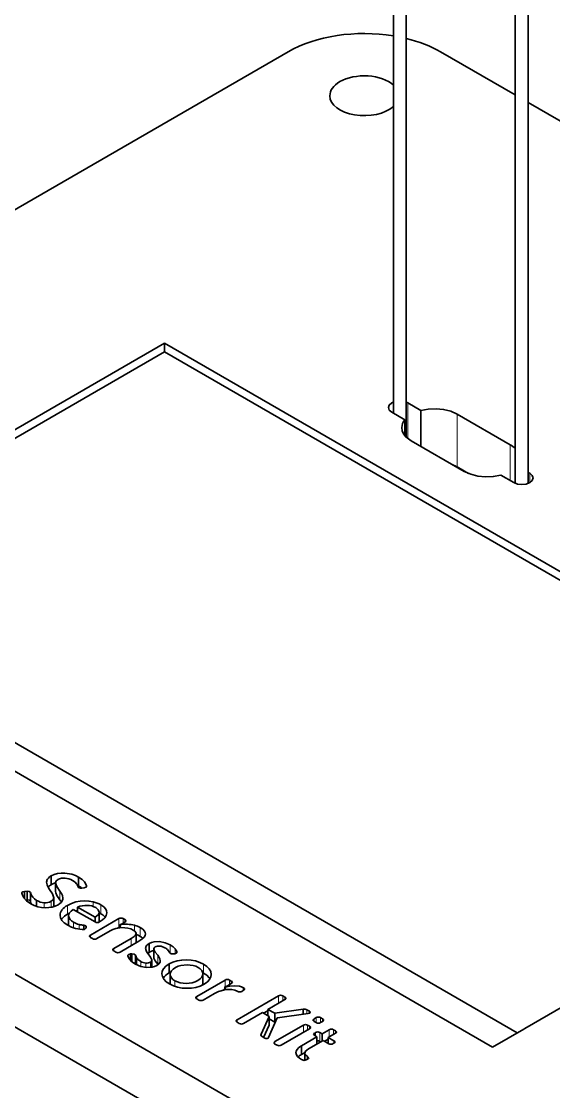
# Model space of a CAD drawing. Extents: x 384 to 891, y 188 to 696.
# Drawn here: x 742.02 to 766.72, y 621.42 to 671.08 of the extents above; entities that cross this region are included whole.
import ezdxf

# ---------------------------------------------------------------- set-up
doc = ezdxf.new("R2010")
doc.units = 0

msp = doc.modelspace()

# ---------------------------------------------------------------- linework, layer by layer
at = {"color": 7, "lineweight": 35}
for p, q in [((759.284, 652.901), (759.284, 695.809)), ((759.884, 651.792), (759.884, 695.697)), ((764.941, 692.543), (764.941, 649.642)), ((765.541, 692.543), (765.541, 649.642)), ((754.399, 669.671), (714.533, 646.654)), ((748.666, 656.15), (729.492, 645.08)), ((784.561, 635.425), (748.666, 656.15)), ((748.666, 655.741), (729.492, 644.671)), ((784.208, 635.221), (748.666, 655.741)), ((765.033, 624.152), (729.492, 644.671)), ((727.991, 644.214), (763.887, 623.489)), ((714.533, 642.571), (761.032, 615.725)), ((714.533, 640.122), (761.032, 613.275)), ((765.388, 624.355), (784.561, 635.425))]:
    msp.add_line(p, q, dxfattribs=at)
at = {"color": 7, "lineweight": 35, "ltscale": 0.100182}
msp.add_line((764.941, 667.667), (761.47, 669.671), dxfattribs=at)
at = {"color": 7, "lineweight": 35, "ltscale": 0.228459}
msp.add_line((773.455, 662.751), (765.541, 667.32), dxfattribs=at)
at = {"color": 7, "lineweight": 35, "ltscale": 0.010207}
for p, q in [((748.666, 656.15), (748.666, 655.741)), ((743.406, 631.431), (743.406, 631.022)), ((744.678, 631.374), (744.678, 630.965)), ((742.286, 630.726), (742.286, 630.317)), ((742.438, 630.658), (742.438, 630.25)), ((743.52, 630.41), (743.52, 630.002)), ((745.631, 629.746), (745.631, 629.338)), ((744.213, 629.578), (744.213, 629.169)), ((747.342, 628.757), (747.342, 628.348)), ((747.312, 627.748), (747.312, 627.339)), ((748.874, 627.347), (748.874, 626.939)), ((748.93, 626.858), (748.93, 626.449)), ((750.443, 626.889), (750.443, 626.481))]:
    msp.add_line(p, q, dxfattribs=at)
at = {"color": 7, "lineweight": 35, "ltscale": 0.017328}
for p, q in [((760.558, 653.03), (759.958, 653.376)), ((759.21, 652.944), (759.81, 652.597))]:
    msp.add_line(p, q, dxfattribs=at)
at = {"color": 7, "lineweight": 13, "ltscale": 0.041248}
msp.add_line((759.958, 653.376), (759.958, 651.726), dxfattribs=at)
at = {"color": 7, "lineweight": 35, "ltscale": 0.041631}
msp.add_line((760.558, 653.03), (760.558, 651.364), dxfattribs=at)
at = {"color": 7, "lineweight": 35, "ltscale": 0.01812}
msp.add_line((759.81, 652.597), (759.81, 651.873), dxfattribs=at)
at = {"color": 7, "lineweight": 35, "ltscale": 0.071084}
msp.add_line((764.711, 651.433), (762.249, 652.855), dxfattribs=at)
at = {"color": 7, "lineweight": 13, "ltscale": 0.061238}
msp.add_line((762.249, 652.855), (762.249, 650.405), dxfattribs=at)
at = {"color": 7, "lineweight": 35, "ltscale": 0.071082}
msp.add_line((760.113, 651.621), (762.575, 650.2), dxfattribs=at)
at = {"color": 7, "lineweight": 13, "ltscale": 0.041631}
msp.add_line((764.711, 651.433), (764.711, 649.768), dxfattribs=at)
at = {"color": 7, "lineweight": 35, "ltscale": 0.014938}
msp.add_line((762.766, 650.106), (762.249, 650.405), dxfattribs=at)
at = {"color": 7, "lineweight": 35, "ltscale": 0.017335}
msp.add_line((764.266, 650.025), (764.867, 649.678), dxfattribs=at)
at = {"color": 7, "lineweight": 35, "ltscale": 0.002139}
msp.add_line((765.615, 650.11), (765.541, 650.153), dxfattribs=at)
at = {"color": 7, "lineweight": 13, "ltscale": 0.010802}
msp.add_line((765.615, 650.11), (765.615, 649.678), dxfattribs=at)
at = {"color": 7, "lineweight": 13, "ltscale": 0.004721}
msp.add_line((743.208, 631.23), (743.208, 631.041), dxfattribs=at)
at = {"color": 7, "lineweight": 35, "ltscale": 0.000152657}
msp.add_line((742.038, 630.627), (742.037, 630.633), dxfattribs=at)
at = {"color": 7, "lineweight": 35, "ltscale": 0.003078}
msp.add_line((742.163, 630.713), (742.286, 630.726), dxfattribs=at)
at = {"color": 7, "lineweight": 35, "ltscale": 0.00847}
msp.add_line((742.163, 630.713), (742.163, 630.375), dxfattribs=at)
at = {"color": 7, "lineweight": 35, "ltscale": 0.010205}
for p, q in [((743.609, 631.118), (743.609, 630.71)), ((747.947, 628.29), (747.947, 627.882)), ((748.166, 628.045), (748.166, 627.637)), ((753.52, 624.907), (753.52, 624.498)), ((753.775, 625.054), (753.775, 624.645)), ((755.017, 623.552), (755.017, 623.143))]:
    msp.add_line(p, q, dxfattribs=at)
at = {"color": 7, "lineweight": 13, "ltscale": 0.010207}
for p, q in [((743.609, 631.116), (743.609, 630.708)), ((743.808, 630.73), (743.808, 630.322)), ((743.52, 630.408), (743.52, 629.999)), ((744.16, 630.065), (744.16, 629.657)), ((745.711, 630.086), (745.711, 629.678)), ((747.533, 629.034), (747.533, 628.625)), ((748.168, 628.03), (748.168, 627.621)), ((748.346, 627.749), (748.346, 627.34)), ((750.479, 627.333), (750.479, 626.925)), ((755.87, 624.162), (755.87, 623.754))]:
    msp.add_line(p, q, dxfattribs=at)
at = {"color": 7, "lineweight": 35, "ltscale": 0.00149}
msp.add_line((744.626, 630.994), (744.678, 630.965), dxfattribs=at)
at = {"color": 7, "lineweight": 35, "ltscale": 0.002956}
msp.add_line((744.941, 630.879), (744.824, 630.86), dxfattribs=at)
at = {"color": 7, "lineweight": 35, "ltscale": 0.000492698}
msp.add_line((745.046, 630.974), (745.049, 630.955), dxfattribs=at)
at = {"color": 7, "lineweight": 35, "ltscale": 0.000924683}
msp.add_line((745.046, 630.974), (745.046, 630.938), dxfattribs=at)
at = {"color": 7, "lineweight": 35, "ltscale": 0.001651}
msp.add_line((742.22, 630.311), (742.286, 630.317), dxfattribs=at)
at = {"color": 7, "lineweight": 35, "ltscale": 0.006975}
msp.add_line((742.729, 630.294), (742.729, 630.015), dxfattribs=at)
at = {"color": 7, "lineweight": 13, "ltscale": 0.005797}
msp.add_line((743.082, 630.185), (743.082, 629.953), dxfattribs=at)
at = {"color": 7, "lineweight": 13, "ltscale": 0.00696}
msp.add_line((743.402, 630.254), (743.402, 629.975), dxfattribs=at)
at = {"color": 7, "lineweight": 13, "ltscale": 0.005301}
msp.add_line((745.353, 630.227), (745.353, 630.015), dxfattribs=at)
at = {"color": 7, "lineweight": 35, "ltscale": 0.002484}
msp.add_line((744.16, 629.657), (744.248, 629.704), dxfattribs=at)
at = {"color": 7, "lineweight": 35, "ltscale": 0.029213}
msp.add_line((745.438, 629.293), (744.426, 629.877), dxfattribs=at)
at = {"color": 7, "lineweight": 35, "ltscale": 0.00228}
msp.add_line((744.541, 629.811), (744.63, 629.831), dxfattribs=at)
at = {"color": 7, "lineweight": 35, "ltscale": 0.023418}
msp.add_line((744.63, 629.981), (745.441, 629.512), dxfattribs=at)
at = {"color": 7, "lineweight": 35, "ltscale": 0.005528}
msp.add_line((744.63, 629.981), (744.63, 629.759), dxfattribs=at)
at = {"color": 7, "lineweight": 35, "ltscale": 0.000137363}
msp.add_line((745.631, 629.746), (745.631, 629.752), dxfattribs=at)
at = {"color": 7, "lineweight": 35, "ltscale": 0.002238}
msp.add_line((745.631, 629.72), (745.711, 629.678), dxfattribs=at)
at = {"color": 7, "lineweight": 35, "ltscale": 0.001155}
msp.add_line((743.88, 629.405), (743.906, 629.443), dxfattribs=at)
at = {"color": 7, "lineweight": 13, "ltscale": 0.006325}
msp.add_line((744.438, 629.279), (744.438, 629.026), dxfattribs=at)
at = {"color": 7, "lineweight": 13, "ltscale": 0.005365}
msp.add_line((744.697, 629.176), (744.697, 628.962), dxfattribs=at)
at = {"color": 7, "lineweight": 35, "ltscale": 0.004927}
msp.add_line((744.92, 629.139), (744.92, 628.942), dxfattribs=at)
at = {"color": 7, "lineweight": 35, "ltscale": 0.038017}
for p, q in [((745.228, 628.688), (746.545, 629.448)), ((755.397, 624.338), (754.08, 623.578))]:
    msp.add_line(p, q, dxfattribs=at)
at = {"color": 7, "lineweight": 35, "ltscale": 0.005527}
msp.add_line((745.441, 629.512), (745.441, 629.291), dxfattribs=at)
at = {"color": 7, "lineweight": 13, "ltscale": 0.010205}
msp.add_line((746.545, 629.448), (746.545, 629.04), dxfattribs=at)
at = {"color": 7, "lineweight": 35, "ltscale": 0.000830309}
msp.add_line((746.626, 629.177), (746.596, 629.163), dxfattribs=at)
at = {"color": 7, "lineweight": 35, "ltscale": 0.000175635}
for p, q in [((746.596, 629.163), (746.602, 629.16)), ((753.903, 624.848), (753.897, 624.844))]:
    msp.add_line(p, q, dxfattribs=at)
at = {"color": 7, "lineweight": 35, "ltscale": 0.0035}
msp.add_line((746.596, 629.163), (746.596, 629.023), dxfattribs=at)
at = {"color": 7, "lineweight": 35, "ltscale": 0.003398}
msp.add_line((746.602, 629.16), (746.602, 629.024), dxfattribs=at)
at = {"color": 7, "lineweight": 35, "ltscale": 0.003889}
msp.add_line((746.827, 629.286), (746.692, 629.208), dxfattribs=at)
at = {"color": 7, "lineweight": 35, "ltscale": 0.002419}
for p, q in [((746.743, 629.448), (746.827, 629.4)), ((751.679, 626.599), (751.763, 626.55)), ((752.332, 626.122), (752.248, 626.073))]:
    msp.add_line(p, q, dxfattribs=at)
at = {"color": 7, "lineweight": 13, "ltscale": 0.005267}
for p, q in [((746.743, 629.448), (746.743, 629.238)), ((751.679, 626.599), (751.679, 626.388))]:
    msp.add_line(p, q, dxfattribs=at)
at = {"color": 7, "lineweight": 13, "ltscale": 0.002849}
for p, q in [((746.827, 629.4), (746.827, 629.286)), ((751.763, 626.55), (751.763, 626.436)), ((754.247, 625.807), (754.247, 625.693)), ((755.604, 624.796), (755.604, 624.682)), ((755.397, 624.452), (755.397, 624.338)), ((756.595, 624.241), (756.595, 624.127)), ((755.634, 624.139), (755.634, 624.025))]:
    msp.add_line(p, q, dxfattribs=at)
at = {"color": 7, "lineweight": 13, "ltscale": 0.006763}
msp.add_line((747.274, 629.14), (747.274, 628.87), dxfattribs=at)
at = {"color": 7, "lineweight": 35, "ltscale": 0.001127}
msp.add_line((745.022, 629.042), (745.004, 629.001), dxfattribs=at)
at = {"color": 7, "lineweight": 13, "ltscale": 0.002855}
for p, q in [((745.228, 628.688), (745.228, 628.574)), ((746.309, 628.064), (746.309, 627.95)), ((750.165, 625.838), (750.165, 625.724)), ((752.038, 624.756), (752.038, 624.642)), ((756.002, 624.794), (756.002, 624.68)), ((753.79, 623.745), (753.79, 623.631)), ((756.525, 623.783), (756.525, 623.669))]:
    msp.add_line(p, q, dxfattribs=at)
at = {"color": 7, "lineweight": 35, "ltscale": 0.018059}
msp.add_line((746.144, 628.882), (745.519, 628.521), dxfattribs=at)
at = {"color": 7, "lineweight": 35, "ltscale": 0.001656}
msp.add_line((746.488, 629.007), (746.545, 629.04), dxfattribs=at)
at = {"color": 7, "lineweight": 35, "ltscale": 0.00268}
for p, q in [((745.321, 628.52), (745.228, 628.574)), ((746.402, 627.896), (746.309, 627.95)), ((750.257, 625.67), (750.165, 625.724)), ((755.304, 624.506), (755.397, 624.452)), ((753.883, 623.578), (753.79, 623.631))]:
    msp.add_line(p, q, dxfattribs=at)
at = {"color": 7, "lineweight": 35, "ltscale": 0.023242}
msp.add_line((746.309, 628.064), (747.114, 628.529), dxfattribs=at)
at = {"color": 7, "lineweight": 35, "ltscale": 0.025141}
for p, q in [((747.47, 628.399), (746.599, 627.897)), ((753.203, 625.09), (752.332, 624.587))]:
    msp.add_line(p, q, dxfattribs=at)
at = {"color": 7, "lineweight": 13, "ltscale": 0.008383}
for p, q in [((747.114, 628.529), (747.114, 628.194)), ((755.107, 624.506), (755.107, 624.17))]:
    msp.add_line(p, q, dxfattribs=at)
at = {"color": 7, "lineweight": 35, "ltscale": 0.000619834}
msp.add_line((747.339, 628.324), (747.342, 628.348), dxfattribs=at)
at = {"color": 7, "lineweight": 13, "ltscale": 0.009834}
msp.add_line((748.931, 628.226), (748.931, 627.833), dxfattribs=at)
at = {"color": 7, "lineweight": 35, "ltscale": 0.001804}
msp.add_line((747.081, 627.808), (747.153, 627.815), dxfattribs=at)
at = {"color": 7, "lineweight": 35, "ltscale": 0.00742}
msp.add_line((747.081, 627.808), (747.081, 627.511), dxfattribs=at)
at = {"color": 7, "lineweight": 35, "ltscale": 0.009373}
msp.add_line((747.153, 627.815), (747.153, 627.44), dxfattribs=at)
at = {"color": 7, "lineweight": 13, "ltscale": 0.003336}
msp.add_line((747.795, 628.136), (747.795, 628.002), dxfattribs=at)
at = {"color": 7, "lineweight": 35, "ltscale": 0.000392338}
msp.add_line((748.166, 628.045), (748.168, 628.03), dxfattribs=at)
at = {"color": 7, "lineweight": 35, "ltscale": 0.001816}
msp.add_line((749.135, 627.822), (749.063, 627.812), dxfattribs=at)
at = {"color": 7, "lineweight": 13, "ltscale": 0.00565}
msp.add_line((749.151, 628.051), (749.151, 627.825), dxfattribs=at)
at = {"color": 7, "lineweight": 35, "ltscale": 0.001353}
msp.add_line((749.234, 627.917), (749.234, 627.863), dxfattribs=at)
at = {"color": 7, "lineweight": 35, "ltscale": 0.000339737}
msp.add_line((747.312, 627.339), (747.317, 627.327), dxfattribs=at)
at = {"color": 7, "lineweight": 13, "ltscale": 0.008141}
msp.add_line((747.378, 627.62), (747.378, 627.294), dxfattribs=at)
at = {"color": 7, "lineweight": 13, "ltscale": 0.006015}
msp.add_line((747.56, 627.463), (747.56, 627.222), dxfattribs=at)
at = {"color": 7, "lineweight": 13, "ltscale": 0.005232}
msp.add_line((747.798, 627.386), (747.798, 627.176), dxfattribs=at)
at = {"color": 7, "lineweight": 13, "ltscale": 0.006224}
msp.add_line((748.018, 627.43), (748.018, 627.181), dxfattribs=at)
at = {"color": 7, "lineweight": 35, "ltscale": 0.000437441}
msp.add_line((748.082, 627.515), (748.08, 627.533), dxfattribs=at)
at = {"color": 7, "lineweight": 35, "ltscale": 0.008096}
msp.add_line((748.082, 627.515), (748.082, 627.191), dxfattribs=at)
at = {"color": 7, "lineweight": 35, "ltscale": 0.000393857}
msp.add_line((748.166, 627.637), (748.168, 627.621), dxfattribs=at)
at = {"color": 7, "lineweight": 35, "ltscale": 0.000824384}
msp.add_line((748.346, 627.34), (748.366, 627.314), dxfattribs=at)
at = {"color": 7, "lineweight": 35, "ltscale": 0.001244}
msp.add_line((750.435, 626.949), (750.479, 626.925), dxfattribs=at)
at = {"color": 7, "lineweight": 13, "ltscale": 0.006435}
msp.add_line((749.144, 626.562), (749.144, 626.305), dxfattribs=at)
at = {"color": 7, "lineweight": 35, "ltscale": 0.038018}
msp.add_line((750.165, 625.838), (751.482, 626.599), dxfattribs=at)
at = {"color": 7, "lineweight": 35, "ltscale": 0.002537}
msp.add_line((751.379, 626.131), (751.467, 626.182), dxfattribs=at)
at = {"color": 7, "lineweight": 35, "ltscale": 0.000174311}
msp.add_line((751.467, 626.276), (751.473, 626.272), dxfattribs=at)
at = {"color": 7, "lineweight": 35, "ltscale": 0.003177}
msp.add_line((751.467, 626.276), (751.467, 626.148), dxfattribs=at)
at = {"color": 7, "lineweight": 35, "ltscale": 0.003065}
msp.add_line((751.473, 626.272), (751.473, 626.149), dxfattribs=at)
at = {"color": 7, "lineweight": 13, "ltscale": 0.007881}
msp.add_line((751.482, 626.599), (751.482, 626.283), dxfattribs=at)
at = {"color": 7, "lineweight": 35, "ltscale": 0.005008}
msp.add_line((751.763, 626.436), (751.589, 626.336), dxfattribs=at)
at = {"color": 7, "lineweight": 35, "ltscale": 0.002765}
msp.add_line((752.335, 626.234), (752.335, 626.123), dxfattribs=at)
at = {"color": 7, "lineweight": 35, "ltscale": 0.015204}
msp.add_line((750.982, 625.975), (750.455, 625.671), dxfattribs=at)
at = {"color": 7, "lineweight": 35, "ltscale": 0.055302}
msp.add_line((752.038, 624.756), (753.954, 625.862), dxfattribs=at)
at = {"color": 7, "lineweight": 35, "ltscale": 0.022812}
msp.add_line((754.247, 625.693), (753.457, 625.237), dxfattribs=at)
at = {"color": 7, "lineweight": 13, "ltscale": 0.008467}
msp.add_line((753.954, 625.862), (753.954, 625.524), dxfattribs=at)
at = {"color": 7, "lineweight": 35, "ltscale": 0.00277}
msp.add_line((754.151, 625.862), (754.247, 625.807), dxfattribs=at)
at = {"color": 7, "lineweight": 13, "ltscale": 0.00562}
msp.add_line((754.151, 625.862), (754.151, 625.638), dxfattribs=at)
at = {"color": 7, "lineweight": 35, "ltscale": 0.00561}
msp.add_line((753.263, 625.055), (753.457, 625.167), dxfattribs=at)
at = {"color": 7, "lineweight": 35, "ltscale": 0.009163}
msp.add_line((753.457, 625.237), (753.775, 625.054), dxfattribs=at)
at = {"color": 7, "lineweight": 35, "ltscale": 0.007349}
msp.add_line((753.457, 625.237), (753.457, 624.943), dxfattribs=at)
at = {"color": 7, "lineweight": 35, "ltscale": 0.033265}
msp.add_line((753.775, 625.054), (755.091, 625.244), dxfattribs=at)
at = {"color": 7, "lineweight": 35, "ltscale": 0.005876}
msp.add_line((755.091, 625.244), (755.091, 625.009), dxfattribs=at)
at = {"color": 7, "lineweight": 35, "ltscale": 0.003199}
msp.add_line((755.274, 625.214), (755.385, 625.15), dxfattribs=at)
at = {"color": 7, "lineweight": 13, "ltscale": 0.004524}
msp.add_line((755.274, 625.214), (755.274, 625.033), dxfattribs=at)
at = {"color": 7, "lineweight": 35, "ltscale": 0.02262}
msp.add_line((753.143, 624.084), (753.52, 624.907), dxfattribs=at)
at = {"color": 7, "lineweight": 35, "ltscale": 0.009164}
msp.add_line((753.52, 624.907), (753.203, 625.09), dxfattribs=at)
at = {"color": 7, "lineweight": 35, "ltscale": 0.02484}
msp.add_line((753.897, 624.844), (753.496, 623.935), dxfattribs=at)
at = {"color": 7, "lineweight": 35, "ltscale": 0.007348}
msp.add_line((753.52, 624.792), (753.775, 624.645), dxfattribs=at)
at = {"color": 7, "lineweight": 35, "ltscale": 0.036098}
msp.add_line((755.334, 625.042), (753.903, 624.848), dxfattribs=at)
at = {"color": 7, "lineweight": 35, "ltscale": 0.002432}
msp.add_line((755.385, 625.15), (755.385, 625.053), dxfattribs=at)
at = {"color": 7, "lineweight": 35, "ltscale": 0.002854}
for p, q in [((755.604, 624.796), (755.702, 624.853)), ((756.002, 624.68), (755.903, 624.623))]:
    msp.add_line(p, q, dxfattribs=at)
at = {"color": 7, "lineweight": 35, "ltscale": 0.002939}
for p, q in [((755.705, 624.623), (755.604, 624.682)), ((755.9, 624.853), (756.002, 624.794))]:
    msp.add_line(p, q, dxfattribs=at)
at = {"color": 7, "lineweight": 13, "ltscale": 0.005702}
msp.add_line((755.702, 624.853), (755.702, 624.625), dxfattribs=at)
at = {"color": 7, "lineweight": 13, "ltscale": 0.005794}
msp.add_line((755.9, 624.853), (755.9, 624.621), dxfattribs=at)
at = {"color": 7, "lineweight": 35, "ltscale": 0.002771}
msp.add_line((752.134, 624.587), (752.038, 624.642), dxfattribs=at)
at = {"color": 7, "lineweight": 35, "ltscale": 0.015475}
msp.add_line((753.262, 623.936), (753.52, 624.498), dxfattribs=at)
at = {"color": 7, "lineweight": 35, "ltscale": 0.000935674}
msp.add_line((753.775, 624.645), (753.812, 624.651), dxfattribs=at)
at = {"color": 7, "lineweight": 35, "ltscale": 0.038016}
msp.add_line((753.79, 623.745), (755.107, 624.506), dxfattribs=at)
at = {"color": 7, "lineweight": 13, "ltscale": 0.005528}
msp.add_line((755.304, 624.506), (755.304, 624.285), dxfattribs=at)
at = {"color": 7, "lineweight": 35, "ltscale": 0.009592}
for p, q in [((755.978, 624.099), (756.31, 624.291)), ((756.594, 624.127), (756.262, 623.935))]:
    msp.add_line(p, q, dxfattribs=at)
at = {"color": 7, "lineweight": 13, "ltscale": 0.008206}
msp.add_line((756.31, 624.291), (756.31, 623.963), dxfattribs=at)
at = {"color": 7, "lineweight": 35, "ltscale": 0.00251}
msp.add_line((756.508, 624.291), (756.595, 624.241), dxfattribs=at)
at = {"color": 7, "lineweight": 13, "ltscale": 0.005359}
msp.add_line((756.508, 624.291), (756.508, 624.077), dxfattribs=at)
at = {"color": 7, "lineweight": 35, "ltscale": 0.04179}
msp.add_line((763.887, 623.489), (765.335, 624.325), dxfattribs=at)
at = {"color": 7, "lineweight": 35, "ltscale": 0.001515}
msp.add_line((765.335, 624.325), (765.387, 624.355), dxfattribs=at)
at = {"color": 7, "lineweight": 35, "ltscale": 0.001601}
msp.add_line((753.143, 624.084), (753.143, 624.02), dxfattribs=at)
at = {"color": 7, "lineweight": 35, "ltscale": 0.003544}
msp.add_line((753.313, 623.906), (753.191, 623.977), dxfattribs=at)
at = {"color": 7, "lineweight": 35, "ltscale": 0.020745}
msp.add_line((755.017, 623.552), (755.735, 623.967), dxfattribs=at)
at = {"color": 7, "lineweight": 35, "ltscale": 0.019443}
msp.add_line((756.026, 623.799), (755.352, 623.41), dxfattribs=at)
at = {"color": 7, "lineweight": 35, "ltscale": 0.003024}
msp.add_line((755.735, 623.967), (755.631, 624.027), dxfattribs=at)
at = {"color": 7, "lineweight": 35, "ltscale": 0.001125}
for p, q in [((755.634, 624.139), (755.672, 624.162)), ((756.526, 623.669), (756.487, 623.647))]:
    msp.add_line(p, q, dxfattribs=at)
at = {"color": 7, "lineweight": 13, "ltscale": 0.003973}
msp.add_line((755.672, 624.162), (755.672, 624.003), dxfattribs=at)
at = {"color": 7, "lineweight": 35, "ltscale": 0.008382}
msp.add_line((755.735, 623.967), (755.735, 623.631), dxfattribs=at)
at = {"color": 7, "lineweight": 35, "ltscale": 0.003115}
msp.add_line((755.87, 624.162), (755.978, 624.099), dxfattribs=at)
at = {"color": 7, "lineweight": 35, "ltscale": 0.001116}
msp.add_line((755.87, 623.754), (755.908, 623.731), dxfattribs=at)
at = {"color": 7, "lineweight": 35, "ltscale": 0.008208}
msp.add_line((755.978, 624.099), (755.978, 623.771), dxfattribs=at)
at = {"color": 7, "lineweight": 35, "ltscale": 0.007694}
msp.add_line((756.292, 623.645), (756.026, 623.799), dxfattribs=at)
at = {"color": 7, "lineweight": 35, "ltscale": 0.004822}
msp.add_line((756.095, 623.759), (756.262, 623.855), dxfattribs=at)
at = {"color": 7, "lineweight": 35, "ltscale": 0.007601}
msp.add_line((756.262, 623.935), (756.525, 623.783), dxfattribs=at)
at = {"color": 7, "lineweight": 35, "ltscale": 0.006822}
msp.add_line((756.262, 623.935), (756.262, 623.662), dxfattribs=at)
at = {"color": 7, "lineweight": 35, "ltscale": 0.004794}
msp.add_line((755.017, 623.143), (755.183, 623.239), dxfattribs=at)
at = {"color": 7, "lineweight": 35, "ltscale": 0.008461}
msp.add_line((755.179, 623.208), (755.179, 622.87), dxfattribs=at)
at = {"color": 7, "lineweight": 35, "ltscale": 0.001813}
msp.add_line((755.304, 622.929), (755.241, 622.893), dxfattribs=at)
at = {"color": 7, "lineweight": 35, "ltscale": 0.003023}
msp.add_line((755.298, 623.047), (755.298, 622.926), dxfattribs=at)
at = {"color": 7, "lineweight": 35}
for points in [[(759.21, 653.376), (759.094, 653.275), (759.055, 653.16)], [(759.055, 653.16), (759.094, 653.045), (759.21, 652.944)], [(762.249, 652.855), (761.951, 652.988), (761.617, 653.072), (761.262, 653.107), (760.904, 653.093), (760.558, 653.03)], [(759.674, 652.234), (759.696, 652.087), (759.761, 651.943), (759.869, 651.806), (759.979, 651.71), (760.113, 651.621)], [(762.575, 650.2), (762.874, 650.066), (763.208, 649.982), (763.562, 649.947), (763.921, 649.962), (764.266, 650.025)], [(765.77, 649.894), (765.731, 650.009), (765.615, 650.11)], [(764.867, 649.678), (765.042, 649.611), (765.241, 649.589), (765.44, 649.611), (765.615, 649.678)], [(765.615, 649.678), (765.731, 649.779), (765.77, 649.894)], [(743.332, 630.801), (743.246, 630.945), (743.215, 631.017), (743.193, 631.14)], [(743.406, 631.431), (743.547, 631.497), (743.701, 631.54), (743.862, 631.562), (744.03, 631.563), (744.366, 631.505), (744.528, 631.448), (744.678, 631.374)], [(743.72, 631.267), (743.635, 631.196), (743.609, 631.116)], [(744.585, 631.059), (744.511, 631.139), (744.396, 631.218)], [(744.678, 631.374), (744.838, 631.262), (744.95, 631.151), (745.017, 631.051), (745.046, 630.974)], [(742.037, 630.633), (742.047, 630.668), (742.083, 630.697), (742.163, 630.713)], [(742.454, 630.135), (742.262, 630.271), (742.138, 630.408), (742.068, 630.532), (742.038, 630.627)], [(742.286, 630.726), (742.385, 630.713), (742.438, 630.658)], [(743.52, 630.408), (743.513, 630.467), (743.464, 630.593), (743.332, 630.801)], [(743.609, 631.116), (743.617, 631.058), (743.67, 630.934), (743.808, 630.73)], [(743.609, 630.708), (743.617, 630.65), (743.67, 630.526), (743.808, 630.322)], [(743.808, 630.73), (743.897, 630.587), (743.926, 630.515), (743.947, 630.396)], [(744.824, 630.86), (744.759, 630.856), (744.692, 630.882), (744.663, 630.923)], [(745.049, 630.955), (745.037, 630.922), (745.016, 630.905), (744.941, 630.879)], [(742.286, 630.317), (742.385, 630.305), (742.438, 630.25)], [(743.726, 630.095), (743.593, 630.031), (743.446, 629.985), (743.289, 629.958), (743.124, 629.951), (742.955, 629.965), (742.784, 629.999), (742.616, 630.055), (742.454, 630.135)], [(743.402, 630.254), (743.49, 630.326), (743.52, 630.408)], [(744.16, 630.065), (744.346, 630.156), (744.545, 630.22), (744.749, 630.259), (744.953, 630.273), (745.155, 630.262), (745.353, 630.227)], [(744.426, 629.877), (744.326, 629.801), (744.259, 629.721), (744.224, 629.649), (744.213, 629.578)], [(745.441, 629.512), (745.584, 629.629), (745.619, 629.688), (745.631, 629.746)], [(745.631, 629.752), (745.59, 629.863), (745.477, 629.958)], [(745.992, 629.723), (745.958, 629.587), (745.889, 629.486), (745.783, 629.387), (745.642, 629.293)], [(745.711, 630.086), (745.844, 629.993), (745.935, 629.894), (745.978, 629.809), (745.992, 629.723)], [(744.169, 629.144), (744.013, 629.252), (743.904, 629.368), (743.84, 629.488), (743.819, 629.61)], [(744.842, 628.942), (744.538, 628.996), (744.354, 629.056), (744.169, 629.144)], [(744.213, 629.578), (744.233, 629.483), (744.278, 629.41), (744.347, 629.341), (744.438, 629.279)], [(746.827, 629.4), (746.861, 629.375), (746.871, 629.362), (746.876, 629.343)], [(746.876, 629.343), (746.871, 629.324), (746.861, 629.311), (746.827, 629.286)], [(745.004, 629.001), (744.982, 628.97), (744.947, 628.949), (744.842, 628.942)], [(745.179, 628.631), (745.184, 628.65), (745.194, 628.663), (745.228, 628.688)], [(747.21, 628.913), (747.093, 628.968), (746.963, 629.005), (746.685, 629.029), (746.402, 628.987), (746.267, 628.942), (746.144, 628.882)], [(747.114, 628.529), (747.253, 628.622), (747.302, 628.668), (747.333, 628.714), (747.342, 628.757)], [(747.342, 628.757), (747.327, 628.811), (747.284, 628.861), (747.21, 628.913)], [(747.783, 628.744), (747.762, 628.658), (747.719, 628.592), (747.617, 628.497), (747.47, 628.399)], [(747.533, 629.034), (747.655, 628.952), (747.736, 628.87), (747.771, 628.807), (747.783, 628.744)], [(745.228, 628.574), (745.194, 628.599), (745.184, 628.612), (745.179, 628.631)], [(747.947, 628.29), (748.059, 628.343), (748.18, 628.375), (748.435, 628.386), (748.692, 628.332), (748.931, 628.226)], [(748.931, 628.226), (749.066, 628.137), (749.151, 628.051)], [(746.26, 628.007), (746.265, 628.026), (746.275, 628.039), (746.309, 628.064)], [(746.309, 627.95), (746.275, 627.975), (746.265, 627.988), (746.26, 628.007)], [(746.963, 627.739), (746.966, 627.753), (746.986, 627.777), (747.01, 627.791), (747.081, 627.808)], [(747.312, 627.33), (747.153, 627.44), (747.053, 627.546), (746.995, 627.642), (746.968, 627.718)], [(747.153, 627.815), (747.256, 627.804), (747.312, 627.748)], [(747.902, 627.813), (747.844, 627.892), (747.804, 627.973), (747.786, 628.071)], [(748.08, 627.533), (748.017, 627.664), (747.902, 627.813)], [(748.231, 628.133), (748.186, 628.097), (748.166, 628.045)], [(748.168, 628.03), (748.18, 627.988), (748.231, 627.898), (748.346, 627.749)], [(748.346, 627.749), (748.419, 627.643), (748.445, 627.59), (748.465, 627.492)], [(749.063, 627.812), (748.964, 627.816), (748.899, 627.869)], [(749.243, 627.888), (749.239, 627.871), (749.228, 627.857), (749.206, 627.842), (749.135, 627.822)], [(747.193, 627.408), (747.256, 627.396), (747.312, 627.339)], [(748.303, 627.272), (748.2, 627.225), (748.086, 627.192), (747.833, 627.174), (747.568, 627.22), (747.312, 627.33)], [(748.168, 627.621), (748.18, 627.58), (748.231, 627.49), (748.346, 627.34)], [(748.456, 627.428), (748.405, 627.349), (748.303, 627.272)], [(748.542, 626.89), (748.561, 627.009), (748.62, 627.126), (748.724, 627.241), (748.874, 627.347)], [(748.874, 627.347), (749.055, 627.432), (749.255, 627.492), (749.465, 627.527), (749.68, 627.537), (749.893, 627.523), (750.102, 627.484), (750.299, 627.42), (750.479, 627.333)], [(749.168, 627.177), (749.063, 627.105), (748.99, 627.026), (748.945, 626.944), (748.93, 626.858)], [(750.228, 627.188), (750.113, 627.242), (749.985, 627.281), (749.708, 627.311), (749.425, 627.278), (749.291, 627.236), (749.168, 627.177)], [(750.443, 626.889), (750.429, 626.97), (750.389, 627.048), (750.322, 627.122), (750.228, 627.188)], [(750.479, 627.333), (750.629, 627.229), (750.739, 627.115), (750.808, 626.995), (750.834, 626.857)], [(748.892, 626.417), (748.742, 626.521), (748.633, 626.636), (748.567, 626.757), (748.542, 626.89)], [(748.93, 626.858), (748.943, 626.779), (748.982, 626.702), (749.05, 626.629), (749.144, 626.562)], [(750.209, 626.576), (750.312, 626.647), (750.385, 626.724), (750.428, 626.805), (750.443, 626.889)], [(750.479, 626.925), (750.629, 626.821), (750.739, 626.707), (750.775, 626.653)], [(750.834, 626.857), (750.815, 626.74), (750.757, 626.625), (750.654, 626.51), (750.506, 626.404)], [(750.506, 626.404), (750.323, 626.318), (750.122, 626.258), (749.912, 626.224), (749.696, 626.214), (749.481, 626.229), (749.271, 626.268), (749.073, 626.331), (748.892, 626.417)], [(749.144, 626.562), (749.259, 626.508), (749.386, 626.469), (749.665, 626.438), (749.949, 626.472), (750.084, 626.516), (750.209, 626.576)], [(752.041, 626.079), (751.924, 626.13), (751.793, 626.158), (751.654, 626.165), (751.513, 626.155), (751.232, 626.088)], [(751.589, 626.336), (751.502, 626.292), (751.467, 626.276)], [(751.473, 626.272), (751.687, 626.318), (751.917, 626.332), (752.14, 626.307), (752.243, 626.277), (752.335, 626.234)], [(751.763, 626.55), (751.797, 626.525), (751.807, 626.512), (751.812, 626.493)], [(751.812, 626.493), (751.807, 626.474), (751.797, 626.462), (751.763, 626.436)], [(752.382, 626.179), (752.376, 626.16), (752.366, 626.147), (752.332, 626.122)], [(752.335, 626.234), (752.367, 626.21), (752.377, 626.197), (752.382, 626.179)], [(750.115, 625.781), (750.121, 625.8), (750.13, 625.813), (750.165, 625.838)], [(750.165, 625.724), (750.13, 625.749), (750.121, 625.762), (750.115, 625.781)], [(754.247, 625.807), (754.281, 625.782), (754.291, 625.769), (754.297, 625.75)], [(754.297, 625.75), (754.291, 625.731), (754.281, 625.718), (754.247, 625.693)], [(751.989, 624.699), (751.994, 624.718), (752.004, 624.731), (752.038, 624.756)], [(752.038, 624.642), (752.004, 624.668), (751.994, 624.68), (751.989, 624.699)], [(755.433, 625.097), (755.43, 625.085), (755.413, 625.066), (755.334, 625.042)], [(755.385, 625.15), (755.418, 625.126), (755.427, 625.114), (755.433, 625.097)], [(755.554, 624.739), (755.56, 624.758), (755.569, 624.771), (755.604, 624.796)], [(755.604, 624.682), (755.569, 624.707), (755.56, 624.72), (755.554, 624.739)], [(756.002, 624.794), (756.036, 624.769), (756.046, 624.756), (756.051, 624.737)], [(756.051, 624.737), (756.046, 624.718), (756.036, 624.706), (756.002, 624.68)], [(755.397, 624.452), (755.431, 624.427), (755.441, 624.414), (755.447, 624.395)], [(755.447, 624.395), (755.441, 624.376), (755.431, 624.363), (755.397, 624.338)], [(756.644, 624.184), (756.638, 624.165), (756.629, 624.153), (756.594, 624.127)], [(756.595, 624.241), (756.629, 624.216), (756.638, 624.203), (756.644, 624.184)], [(753.496, 623.935), (753.469, 623.897), (753.426, 623.879), (753.372, 623.882), (753.313, 623.906)], [(753.74, 623.688), (753.746, 623.707), (753.755, 623.72), (753.79, 623.745)], [(753.79, 623.631), (753.755, 623.656), (753.746, 623.669), (753.74, 623.688)], [(755.583, 624.082), (755.589, 624.101), (755.599, 624.114), (755.634, 624.139)], [(755.631, 624.027), (755.598, 624.051), (755.589, 624.064), (755.583, 624.082)], [(756.525, 623.783), (756.56, 623.758), (756.569, 623.745), (756.575, 623.726)], [(756.575, 623.726), (756.569, 623.707), (756.56, 623.695), (756.526, 623.669)], [(754.763, 623.231), (754.776, 623.306), (754.815, 623.381), (754.895, 623.468), (755.017, 623.552)], [(755.023, 622.905), (754.92, 622.974), (754.84, 623.049), (754.787, 623.128), (754.763, 623.231)], [(755.352, 623.41), (755.263, 623.349), (755.209, 623.292), (755.179, 623.208)], [(755.179, 623.208), (755.195, 623.148), (755.223, 623.109), (755.298, 623.047)], [(755.241, 622.893), (755.137, 622.868), (755.023, 622.905)], [(755.298, 623.047), (755.347, 623.002), (755.354, 622.982)], [(755.354, 622.982), (755.348, 622.965), (755.338, 622.954), (755.304, 622.929)]]:
    msp.add_lwpolyline(points, dxfattribs=at)
for centre, radius, start, end in [((759.493, 652.881), 0.57, 111.6063, 119.8281), ((759.674, 652.881), 0.571, 60.1729, 68.4575), ((760.261, 652.22), 0.587, 140.0509, 178.598), ((764.14, 650.421), 1.162, 46.4347, 60.5539), ((761.455, 649.021), 1.596, 60.1529, 67.7758), ((743.482, 631.14), 0.289, 161.8916, 180.1584), ((743.978, 630.792), 0.541, 82.9073, 118.5191), ((743.972, 630.491), 0.842, 59.7326, 85.0336), ((743.002, 630.812), 0.585, 195.284, 242.2212), ((743.683, 630.51), 0.582, 118.4273, 136.2615), ((743.865, 630.228), 0.918, 106.235, 120.0487), ((743.826, 630.534), 0.922, 24.9065, 34.6822), ((744.153, 630.043), 1.062, 50.4461, 60.3618), ((742.942, 630.374), 0.518, 193.8951, 210.451), ((743.133, 630.972), 0.789, 239.2573, 266.3285), ((743.131, 630.745), 0.562, 265.0552, 298.931), ((742.933, 629.677), 1.087, 29.5675, 36.4152), ((743.643, 630.396), 0.304, 341.5411, 0.1349), ((745.044, 628.916), 1.346, 60.3277, 76.7437), ((744.22, 629.601), 0.401, 141.4329, 178.6463), ((744.55, 629.339), 0.824, 118.2619, 141.569), ((744.55, 628.931), 0.824, 118.2619, 141.569), ((745.047, 628.987), 1.077, 88.1645, 112.7918), ((745.071, 629.221), 0.842, 61.1736, 89.2742), ((745.367, 629.039), 0.726, 41.1117, 61.7188), ((744.445, 629.169), 0.232, 180.0306, 193.1847), ((744.906, 630.078), 0.926, 239.6509, 256.9509), ((745.078, 630.753), 1.622, 256.4237, 264.4136), ((745.534, 629.464), 0.197, 240.8582, 272.2091), ((745.545, 629.471), 0.203, 269.043, 298.5089), ((745.478, 629.339), 0.153, 338.4906, 359.6682), ((746.644, 629.293), 0.184, 57.5579, 122.4421), ((746.894, 627.708), 1.481, 75.113, 101.3565), ((746.458, 629.617), 0.471, 290.9375, 299.7666), ((747.022, 628.16), 1.012, 59.6939, 75.5754), ((744.966, 629.072), 0.0636, 331.8848, 358.081), ((746.658, 628.849), 0.222, 106.0937, 120.4395), ((747.011, 627.727), 1.039, 59.8304, 71.4186), ((745.42, 628.676), 0.184, 237.6269, 302.4698), ((747.078, 627.817), 0.928, 50.8178, 60.636), ((748.398, 627.837), 0.34, 81.5204, 119.3616), ((748.376, 627.581), 0.597, 59.7437, 83.0609), ((746.5, 628.052), 0.184, 237.6269, 302.4698), ((747.015, 627.74), 0.0521, 181.1469, 204.5709), ((748.078, 628.064), 0.829, 202.4596, 212.3963), ((748.019, 628.071), 0.233, 163.9063, 180.1018), ((748.231, 627.381), 0.576, 119.6004, 127.4077), ((748.301, 627.266), 0.711, 100.9147, 119.9002), ((748.438, 627.636), 0.518, 40.6103, 62.5972), ((748.314, 627.563), 0.66, 27.6178, 38.4257), ((748.562, 627.593), 0.746, 25.7843, 37.8765), ((749.185, 627.886), 0.0577, 2.3747, 32.965), ((747.853, 627.958), 0.575, 239.466, 264.5966), ((747.842, 627.747), 0.363, 263.1377, 299.127), ((748.25, 627.491), 0.215, 342.8986, 0.0472), ((749.209, 626.295), 0.724, 117.4564, 147.3027), ((749.428, 625.995), 1.094, 115.1455, 120.3806), ((749.172, 626.45), 0.243, 180.032, 193.5497), ((750.18, 626.483), 0.263, 331.0319, 359.4473), ((751.58, 626.443), 0.184, 57.5579, 122.4421), ((750.356, 625.826), 0.184, 237.6269, 302.4698), ((751.726, 624.66), 1.511, 109.0967, 119.519), ((752.15, 626.238), 0.192, 235.6369, 300.7567), ((754.053, 625.707), 0.184, 57.5991, 122.4009), ((755.144, 624.984), 0.265, 60.6069, 101.4418), ((755.801, 624.698), 0.184, 57.5991, 122.4009), ((752.233, 624.743), 0.184, 237.6269, 302.4698), ((755.206, 624.35), 0.184, 57.5579, 122.4421), ((755.771, 624.006), 0.184, 57.5991, 122.4009), ((755.804, 624.779), 0.184, 237.5302, 302.3731), ((756.409, 624.136), 0.184, 57.6269, 122.4698), ((753.211, 624.049), 0.0763, 152.6023, 178.6891), ((755.771, 623.596), 0.186, 57.752, 100.9178), ((753.981, 623.733), 0.184, 237.6269, 302.4698), ((756.388, 623.799), 0.181, 238.1976, 302.9826), ((755.352, 622.526), 0.702, 118.4998, 134.4642)]:
    msp.add_arc(centre, radius, start, end, dxfattribs=at)
for centre, major_axis, ratio, start_param, end_param in [((757.935, 667.629), (5, 0), 0.57735, 1.297654, 2.356194), ((757.935, 667.629), (5, 0), 0.57735, 0.785398, 1.170427), ((757.935, 667.629), (1.6, 0), 0.57735, 0.567967, 2.356194), ((757.935, 667.629), (1.6, 0), 0.57735, 2.356194, 3.141593), ((757.935, 667.629), (1.6, 0), 0.57735, 3.141593, 5.715218), ((826.796, 622.898), (83.597, -8.291), 0.047112, 3.075802, 3.131167), ((665.111, 635.751), (78.829, -5.406), 0.047442, 6.212582, 6.270879), ((732.013, 625.464), (13.015, 3.617), 0.054717, 6.267979, 6.397606), ((762.143, 627.269), (14.353, -0.838), 0.094149, 2.99925, 3.120235), ((770.495, 627.91), (23.143, 0.205), 0.07925, 3.188305, 3.275293), ((726.199, 631.862), (21.881, -4.361), 0.056629, 6.218384, 6.294483), ((793.511, 630.393), (40.376, 6.352), 0.037857, 3.135634, 3.188407)]:
    msp.add_ellipse(centre, major_axis=major_axis, ratio=ratio, start_param=start_param, end_param=end_param, dxfattribs=at)

doc.saveas('drawing.dxf')
